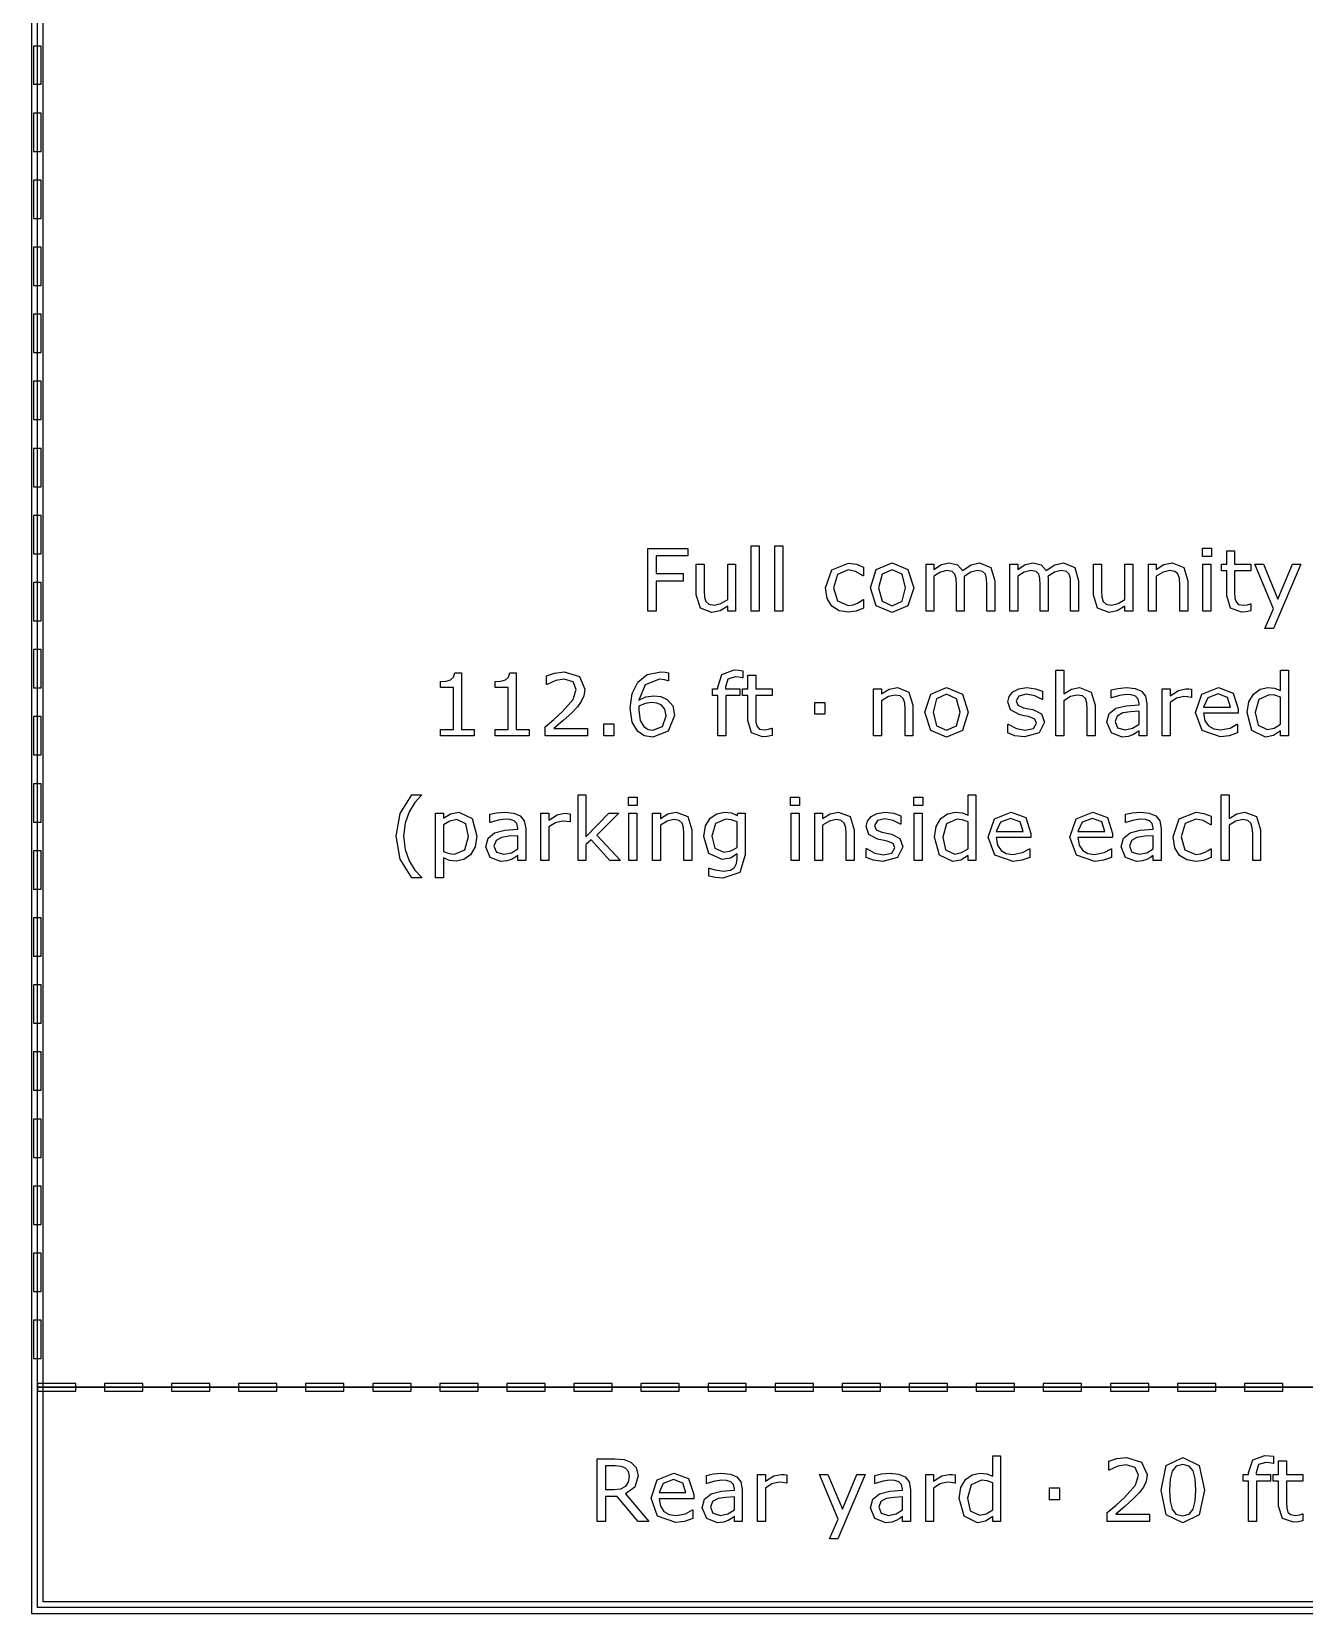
# Model space of a CAD drawing. Extents: x -3 to 198, y 3 to 612.
# Drawn here: x 11.48 to 46.63, y 33.94 to 77.63 of the extents above; entities that cross this region are included whole.
import ezdxf

# ---------------------------------------------------------------- set-up
doc = ezdxf.new("R2010")
doc.units = 0
doc.header["$MEASUREMENT"] = 0
doc.layers.add('Layer 1', color=7, linetype='Continuous')

msp = doc.modelspace()

# ---------------------------------------------------------------- linework, layer by layer
at = {"layer": 'Layer 1', "color": 7}
for points in [[(11.483006, 153.588892), (11.483006, 33.944671), (71.066891, 33.944671), (71.066891, 153.588892), (11.483006, 153.588892)], [(11.535715, 77.230344), (11.535715, 76.172012), (11.747589, 76.172012), (11.747589, 77.230344), (11.535715, 77.230344)], [(11.535715, 75.378263), (11.535715, 74.319931), (11.747589, 74.319931), (11.747589, 75.378263), (11.535715, 75.378263)], [(11.535715, 73.526182), (11.535715, 72.46785), (11.747589, 72.46785), (11.747589, 73.526182), (11.535715, 73.526182)], [(11.535715, 71.674101), (11.535715, 70.615769), (11.747589, 70.615769), (11.747589, 71.674101), (11.535715, 71.674101)], [(11.535715, 69.82202), (11.535715, 68.763688), (11.747589, 68.763688), (11.747589, 69.82202), (11.535715, 69.82202)], [(11.535715, 67.969939), (11.535715, 66.911607), (11.747589, 66.911607), (11.747589, 67.969939), (11.535715, 67.969939)], [(11.535715, 66.117858), (11.535715, 65.059526), (11.747589, 65.059526), (11.747589, 66.117858), (11.535715, 66.117858)], [(11.535715, 64.265777), (11.535715, 63.207445), (11.747589, 63.207445), (11.747589, 64.265777), (11.535715, 64.265777)], [(29.602419, 63.146591), (28.726893, 63.146591), (28.726893, 62.65825), (29.479171, 62.65825), (29.479171, 62.453622), (28.726893, 62.453622), (28.726893, 61.619947), (28.496674, 61.619947), (28.496674, 63.351246), (29.602419, 63.351246), (29.602419, 63.146591)], [(31.575552, 61.619947), (31.356962, 61.619947), (31.356962, 63.429139), (31.575552, 63.429139), (31.575552, 61.619947)], [(32.229001, 61.619947), (32.01041, 61.619947), (32.01041, 63.429139), (32.229001, 63.429139), (32.229001, 61.619947)], [(44.065471, 63.13614), (43.818974, 63.13614), (43.818974, 63.362861), (44.065471, 63.362861), (44.065471, 63.13614)], [(30.924429, 61.619947), (30.705839, 61.619947), (30.705839, 61.764118), (30.494225, 61.630424), (30.270983, 61.583911), (29.952396, 61.708318), (29.838451, 62.075744), (29.838451, 62.918706), (30.057042, 62.918706), (30.057042, 62.179223), (30.066355, 62.009466), (30.105886, 61.889689), (30.187277, 61.815289), (30.332618, 61.792005), (30.51749, 61.836191), (30.705849, 61.948982), (30.705849, 62.918679), (30.92444, 62.918679), (30.924429, 61.619947)], [(34.459094, 61.701333), (34.250968, 61.619947), (34.042842, 61.590869), (33.784717, 61.631562), (33.583568, 61.75716), (33.452179, 61.968773), (33.40567, 62.267593), (33.580078, 62.767549), (34.042842, 62.948921), (34.261432, 62.917541), (34.459094, 62.840812), (34.459094, 62.597793), (34.447479, 62.597793), (34.240517, 62.717543), (34.033552, 62.7594), (33.739383, 62.633829), (33.632415, 62.267593), (33.737058, 61.905988), (34.033552, 61.78039), (34.168426, 61.797853), (34.291677, 61.843176), (34.381204, 61.894346), (34.447479, 61.942024), (34.459094, 61.942024), (34.459094, 61.701333)], [(35.846215, 62.268731), (35.683436, 61.767611), (35.247417, 61.583911), (34.809071, 61.767611), (34.647453, 62.268731), (34.809071, 62.769878), (35.247417, 62.954742), (35.683436, 62.769878), (35.846215, 62.268731), (35.846215, 62.268731)], [(38.079799, 61.619947), (37.861208, 61.619947), (37.861208, 62.35943), (37.853059, 62.521064), (37.821666, 62.645471), (37.744927, 62.721036), (37.60075, 62.7467), (37.417042, 62.700186), (37.233332, 62.583929), (37.239152, 62.521143), (37.241534, 62.451373), (37.241534, 61.619947), (37.022943, 61.619947), (37.022943, 62.35943), (37.014794, 62.522228), (36.983401, 62.646635), (36.906662, 62.721036), (36.762482, 62.7467), (36.582262, 62.702515), (36.403202, 62.589723), (36.403202, 61.619947), (36.184612, 61.619947), (36.184612, 62.918706), (36.403202, 62.918706), (36.403202, 62.774534), (36.60668, 62.907064), (36.824106, 62.954742), (37.048512, 62.898941), (37.186876, 62.744292), (37.428721, 62.904762), (37.662427, 62.954742), (37.977524, 62.824514), (38.079844, 62.462908), (38.079799, 61.619947)], [(40.395932, 61.619947), (40.177341, 61.619947), (40.177341, 62.35943), (40.169192, 62.521064), (40.137799, 62.645471), (40.06106, 62.721036), (39.916883, 62.7467), (39.733173, 62.700186), (39.549465, 62.583929), (39.555285, 62.521143), (39.557667, 62.451373), (39.557667, 61.619947), (39.339076, 61.619947), (39.339076, 62.35943), (39.330927, 62.522228), (39.299534, 62.646635), (39.222795, 62.721036), (39.078618, 62.7467), (38.898397, 62.702515), (38.719338, 62.589723), (38.719338, 61.619947), (38.500748, 61.619947), (38.500748, 62.918706), (38.719338, 62.918706), (38.719338, 62.774534), (38.922813, 62.907064), (39.140242, 62.954742), (39.364648, 62.898941), (39.503009, 62.744292), (39.744857, 62.904762), (39.978563, 62.954742), (40.29366, 62.824514), (40.395977, 62.462908), (40.395932, 61.619947)], [(41.893514, 61.619947), (41.674923, 61.619947), (41.674923, 61.764118), (41.463307, 61.630424), (41.240065, 61.583911), (40.921481, 61.708318), (40.807536, 62.075744), (40.807536, 62.918706), (41.026126, 62.918706), (41.026126, 62.179223), (41.03544, 62.009466), (41.074971, 61.889689), (41.156362, 61.815289), (41.3017, 61.792005), (41.486572, 61.836191), (41.674934, 61.948982), (41.674934, 62.918679), (41.893525, 62.918679), (41.893514, 61.619947)], [(43.409699, 61.619947), (43.191108, 61.619947), (43.191108, 62.35943), (43.180657, 62.526858), (43.142288, 62.650127), (43.058571, 62.7222), (42.91672, 62.746541), (42.729522, 62.702356), (42.542324, 62.589564), (42.542324, 61.619947), (42.323734, 61.619947), (42.323734, 62.918706), (42.542324, 62.918706), (42.542324, 62.774534), (42.753938, 62.907064), (42.978344, 62.954742), (43.299254, 62.828007), (43.409712, 62.462908), (43.409699, 61.619947)], [(44.051527, 61.619947), (43.832936, 61.619947), (43.832936, 62.918706), (44.051527, 62.918706), (44.051527, 61.619947)], [(45.158434, 61.631589), (45.02356, 61.604866), (44.894499, 61.594282), (44.592192, 61.701253), (44.488708, 62.044259), (44.488708, 62.734926), (44.341044, 62.734926), (44.341044, 62.918626), (44.488708, 62.918626), (44.488708, 63.291847), (44.707301, 63.291847), (44.707301, 62.918626), (45.158434, 62.918626), (45.158434, 62.734926), (44.707301, 62.734926), (44.707301, 62.143081), (44.711958, 61.982637), (44.744515, 61.875666), (44.814277, 61.80706), (44.95148, 61.786158), (45.063099, 61.801239), (45.146816, 61.827989), (45.158431, 61.827989), (45.158434, 61.631589)], [(46.533929, 62.918732), (45.775838, 61.140946), (45.542132, 61.140946), (45.783977, 61.682759), (45.266569, 62.918732), (45.503762, 62.918732), (45.902573, 61.955994), (46.304875, 62.918732), (46.533929, 62.918732)], [(35.620648, 62.268731), (35.521818, 62.643142), (35.247417, 62.766385), (34.970689, 62.643142), (34.873021, 62.268731), (34.971853, 61.897839), (35.247417, 61.772267), (35.520654, 61.896674), (35.620648, 62.268731), (35.620648, 62.268731)], [(11.535715, 62.413696), (11.535715, 61.355364), (11.747589, 61.355364), (11.747589, 62.413696), (11.535715, 62.413696)], [(11.535715, 60.561615), (11.535715, 59.503283), (11.747589, 59.503283), (11.747589, 60.561615), (11.535715, 60.561615)], [(23.708019, 58.180368), (22.770868, 58.180368), (22.770868, 58.357109), (23.131311, 58.357109), (23.131311, 59.517491), (22.770868, 59.517491), (22.770868, 59.675632), (22.927835, 59.687274), (23.054571, 59.72331), (23.138287, 59.796573), (23.174332, 59.917488), (23.354553, 59.917488), (23.354553, 58.357136), (23.708019, 58.357136), (23.708019, 58.180368)], [(25.221878, 58.180368), (24.284727, 58.180368), (24.284727, 58.357109), (24.64517, 58.357109), (24.64517, 59.517491), (24.284727, 59.517491), (24.284727, 59.675632), (24.441694, 59.687274), (24.568431, 59.72331), (24.652146, 59.796573), (24.688191, 59.917488), (24.868412, 59.917488), (24.868412, 58.357136), (25.221878, 58.357136), (25.221878, 58.180368)], [(26.834569, 58.180368), (25.662549, 58.180368), (25.662549, 58.423387), (25.906719, 58.632673), (26.135775, 58.840794), (26.44157, 59.183799), (26.524123, 59.459362), (26.434593, 59.669812), (26.186934, 59.746541), (25.957879, 59.70934), (25.717196, 59.595384), (25.705568, 59.595384), (25.705568, 59.839568), (25.925322, 59.913969), (26.192747, 59.947703), (26.610162, 59.818639), (26.761315, 59.470977), (26.73573, 59.286113), (26.66248, 59.124506), (26.555509, 58.982637), (26.407845, 58.828014), (26.150884, 58.590816), (25.903225, 58.379202), (26.834562, 58.379202), (26.834569, 58.180368)], [(29.240231, 58.741972), (29.065824, 58.310596), (28.640271, 58.144332), (28.407726, 58.18386), (28.222854, 58.301282), (28.068213, 58.557081), (28.014728, 58.94078), (28.063562, 59.348899), (28.22169, 59.665155), (28.485628, 59.86981), (28.862349, 59.944211), (28.977458, 59.93839), (29.071639, 59.917488), (29.071639, 59.695423), (29.060024, 59.695423), (28.961194, 59.727967), (28.827482, 59.744371), (28.428668, 59.58742), (28.255424, 59.165358), (28.447271, 59.254866), (28.667026, 59.286272), (28.8612, 59.26537), (29.034444, 59.183984), (29.187923, 59.004914), (29.240245, 58.742157), (29.240231, 58.741972)], [(31.120348, 59.778), (31.108733, 59.778), (31.014552, 59.798902), (30.912232, 59.810543), (30.707593, 59.747758), (30.644807, 59.523365), (30.644807, 59.479179), (31.038967, 59.479179), (31.038967, 59.29548), (30.651784, 59.29548), (30.651784, 58.180368), (30.433191, 58.180368), (30.433191, 59.295427), (30.285527, 59.295427), (30.285527, 59.479127), (30.433191, 59.479127), (30.433191, 59.522148), (30.548301, 59.876768), (30.880839, 60.001175), (31.012226, 59.994296), (31.120358, 59.977892), (31.120348, 59.778)], [(31.933088, 58.192036), (31.798212, 58.165313), (31.669151, 58.15473), (31.366844, 58.261701), (31.263363, 58.604706), (31.263363, 59.295374), (31.115696, 59.295374), (31.115696, 59.479074), (31.263363, 59.479074), (31.263363, 59.852294), (31.481953, 59.852294), (31.481953, 59.479074), (31.933088, 59.479074), (31.933088, 59.295374), (31.481953, 59.295374), (31.481953, 58.703528), (31.48661, 58.543085), (31.519167, 58.436114), (31.588929, 58.367508), (31.726129, 58.346605), (31.837751, 58.361687), (31.921465, 58.388436), (31.933081, 58.388436), (31.933088, 58.192036)], [(40.853462, 58.180421), (40.634871, 58.180421), (40.634871, 58.919904), (40.624394, 59.087332), (40.586024, 59.210601), (40.502307, 59.282674), (40.360457, 59.307015), (40.173259, 59.26283), (39.986061, 59.150038), (39.986061, 58.180368), (39.76747, 58.180368), (39.76747, 59.98956), (39.986061, 59.98956), (39.986061, 59.334955), (40.197677, 59.467485), (40.422081, 59.515163), (40.742991, 59.388428), (40.853449, 59.023329), (40.853462, 58.180421)], [(46.192665, 58.180421), (45.974074, 58.180421), (45.974074, 58.316469), (45.777574, 58.189734), (45.555496, 58.144385), (45.185752, 58.323428), (45.049714, 58.819918), (45.096222, 59.114081), (45.224122, 59.333844), (45.40783, 59.468702), (45.62642, 59.515216), (45.807805, 59.493255), (45.974074, 59.426977), (45.974074, 59.989745), (46.192665, 59.989745), (46.192665, 58.180421)], [(35.823543, 58.180421), (35.604953, 58.180421), (35.604953, 58.919904), (35.594502, 59.087332), (35.556132, 59.210601), (35.472415, 59.282674), (35.330564, 59.307015), (35.143367, 59.26283), (34.956169, 59.150038), (34.956169, 58.180368), (34.737578, 58.180368), (34.737578, 59.479127), (34.956169, 59.479127), (34.956169, 59.334955), (35.167782, 59.467485), (35.392188, 59.515163), (35.713098, 59.388428), (35.823557, 59.023329), (35.823543, 58.180421)], [(37.351354, 58.829205), (37.188575, 58.328085), (36.752555, 58.144385), (36.31421, 58.328085), (36.152592, 58.829205), (36.31421, 59.330352), (36.752555, 59.515216), (37.188575, 59.330352), (37.351354, 58.829205), (37.351354, 58.829205)], [(39.454712, 58.554806), (39.307048, 58.262971), (38.905909, 58.149015), (38.64081, 58.182749), (38.439661, 58.258314), (38.439661, 58.503662), (38.451276, 58.503662), (38.681495, 58.379255), (38.924504, 58.333906), (39.150069, 58.380419), (39.23146, 58.526919), (39.187277, 58.643177), (39.017521, 58.710619), (38.895434, 58.73496), (38.759396, 58.765176), (38.516387, 58.897732), (38.445463, 59.114002), (38.47802, 59.265158), (38.579175, 59.391894), (38.74428, 59.477936), (38.969848, 59.51048), (39.204718, 59.481428), (39.403542, 59.412822), (39.403542, 59.179116), (39.391927, 59.179116), (39.188449, 59.282594), (38.953581, 59.325616), (38.751268, 59.279102), (38.668715, 59.14308), (38.718711, 59.022139), (38.876842, 58.955887), (39.011716, 58.927974), (39.137289, 58.902309), (39.37216, 58.782559), (39.454712, 58.554647), (39.454712, 58.554806)], [(42.283607, 58.180421), (42.066178, 58.180421), (42.066178, 58.318771), (41.987113, 58.262971), (41.89177, 58.20717), (41.766197, 58.162985), (41.599927, 58.144464), (41.302271, 58.260722), (41.180188, 58.557214), (41.242973, 58.795576), (41.424358, 58.939748), (41.709224, 59.010682), (42.066178, 59.038596), (42.066178, 59.072304), (42.039434, 59.195547), (41.96502, 59.272302), (41.853401, 59.308338), (41.717363, 59.317599), (41.525513, 59.294315), (41.306923, 59.229201), (41.295308, 59.229201), (41.295308, 59.451266), (41.48018, 59.489631), (41.718537, 59.510533), (41.956895, 59.487249), (42.133628, 59.410494), (42.245251, 59.272143), (42.28362, 59.061694), (42.283607, 58.180421)], [(43.514924, 59.240817), (43.503308, 59.240817), (43.407966, 59.257221), (43.299833, 59.263042), (43.104494, 59.217692), (42.923112, 59.102599), (42.923112, 58.180368), (42.704522, 58.180368), (42.704522, 59.479127), (42.923112, 59.479127), (42.923112, 59.287277), (43.152167, 59.434941), (43.355642, 59.479127), (43.438197, 59.475687), (43.514934, 59.465368), (43.514924, 59.240817)], [(44.807867, 58.807139), (43.850949, 58.807139), (43.886993, 58.597827), (43.985826, 58.452492), (44.128841, 58.368778), (44.312549, 58.340864), (44.578812, 58.393199), (44.770661, 58.497841), (44.782276, 58.497841), (44.782276, 58.259478), (44.556709, 58.181585), (44.314864, 58.150179), (43.810246, 58.324592), (43.628861, 58.822246), (43.802105, 59.328023), (44.260217, 59.515216), (44.664844, 59.361731), (44.807856, 58.925725), (44.807867, 58.807139)], [(29.0042, 58.732711), (28.971645, 58.911781), (28.867, 59.035024), (28.748403, 59.083866), (28.612365, 59.095508), (28.428655, 59.072224), (28.254247, 59.000126), (28.250755, 58.950146), (28.249696, 58.890853), (28.286905, 58.600155), (28.39155, 58.432727), (28.506659, 58.357162), (28.642697, 58.333879), (28.907796, 58.436193), (29.0043, 58.732685), (29.0042, 58.732711)], [(33.391137, 58.774569), (33.113248, 58.774569), (33.113248, 59.10363), (33.391137, 59.10363), (33.391137, 58.774569)], [(37.125789, 58.829205), (37.026957, 59.203616), (36.752555, 59.326859), (36.475828, 59.203616), (36.37816, 58.829205), (36.476992, 58.458312), (36.752555, 58.332741), (37.025795, 58.457148), (37.125789, 58.829205), (37.125789, 58.829205)], [(44.595089, 58.974567), (44.507885, 59.240817), (44.248599, 59.335008), (43.968384, 59.23153), (43.850949, 58.974567), (44.595089, 58.974567)], [(45.974074, 58.500169), (45.974074, 59.245473), (45.815944, 59.30011), (45.663629, 59.315191), (45.377598, 59.187292), (45.275279, 58.824522), (45.354344, 58.472203), (45.607817, 58.352453), (45.796177, 58.393146), (45.974074, 58.500117), (45.974074, 58.500169)], [(11.535715, 58.709534), (11.535715, 57.651202), (11.747589, 57.651202), (11.747589, 58.709534), (11.535715, 58.709534)], [(42.066178, 58.500169), (42.066178, 58.861775), (41.830146, 58.844313), (41.616205, 58.810578), (41.463889, 58.726864), (41.405753, 58.572242), (41.473192, 58.403623), (41.678993, 58.347823), (41.889445, 58.392008), (42.066178, 58.500143), (42.066178, 58.500169)], [(27.561267, 58.180368), (27.283378, 58.180368), (27.283378, 58.511732), (27.561267, 58.511732), (27.561267, 58.180368)], [(11.535715, 56.857453), (11.535715, 55.799121), (11.747589, 55.799121), (11.747589, 56.857453), (11.535715, 56.857453)], [(22.248808, 54.261761), (21.982545, 54.261761), (21.662798, 54.776825), (21.548851, 55.405871), (21.662798, 56.034891), (21.982545, 56.549981), (22.248808, 56.549981), (22.248808, 56.538339), (22.068587, 56.34186), (21.910457, 56.083733), (21.79651, 55.768641), (21.75349, 55.405871), (21.795348, 55.041937), (21.910457, 54.72801), (22.069749, 54.469882), (22.248808, 54.273377), (22.248808, 54.261761)], [(27.743814, 54.740789), (27.45546, 54.740789), (26.934563, 55.309351), (26.792712, 55.174493), (26.792712, 54.740789), (26.574119, 54.740789), (26.574119, 56.549981), (26.792712, 56.549981), (26.792712, 55.389573), (27.424068, 56.039548), (27.699631, 56.039548), (27.096181, 55.439579), (27.743814, 54.740789)], [(28.208903, 56.256982), (27.962404, 56.256982), (27.962404, 56.483703), (28.208903, 56.483703), (28.208903, 56.256982)], [(32.690029, 56.256982), (32.443533, 56.256982), (32.443533, 56.483703), (32.690029, 56.483703), (32.690029, 56.256982)], [(36.090989, 56.256982), (35.844493, 56.256982), (35.844493, 56.483703), (36.090989, 56.483703), (36.090989, 56.256982)], [(37.562999, 54.740789), (37.344409, 54.740789), (37.344409, 54.876838), (37.147908, 54.750102), (36.925831, 54.704753), (36.556084, 54.883796), (36.420046, 55.380286), (36.466557, 55.674449), (36.594454, 55.894212), (36.778164, 56.02907), (36.996755, 56.075584), (37.17814, 56.053623), (37.344409, 55.987345), (37.344409, 56.550113), (37.562999, 56.550113), (37.562999, 54.740789)], [(45.424136, 54.740789), (45.205545, 54.740789), (45.205545, 55.480272), (45.195094, 55.6477), (45.156725, 55.770969), (45.073011, 55.843042), (44.931157, 55.867383), (44.743959, 55.823198), (44.556761, 55.710406), (44.556761, 54.740789), (44.338171, 54.740789), (44.338171, 56.549981), (44.556761, 56.549981), (44.556761, 55.895376), (44.768378, 56.027906), (44.992781, 56.075584), (45.313691, 55.948849), (45.424149, 55.58375), (45.424136, 54.740789)], [(23.777782, 55.405871), (23.732436, 55.116338), (23.604537, 54.895438), (23.423153, 54.761718), (23.203399, 54.715204), (23.01969, 54.737429), (22.853421, 54.806035), (22.853421, 54.261894), (22.63483, 54.261894), (22.63483, 56.03968), (22.853421, 56.03968), (22.853421, 55.903631), (23.048758, 56.025736), (23.281302, 56.075716), (23.646395, 55.897837), (23.777782, 55.406004), (23.777782, 55.405871)], [(25.127698, 54.740789), (24.91027, 54.740789), (24.91027, 54.879139), (24.831205, 54.823339), (24.735862, 54.767538), (24.610289, 54.723353), (24.44402, 54.704832), (24.146364, 54.82109), (24.024278, 55.117582), (24.087065, 55.355944), (24.268449, 55.500116), (24.553315, 55.57105), (24.91027, 55.598964), (24.91027, 55.632672), (24.883527, 55.755915), (24.809113, 55.83267), (24.697492, 55.868706), (24.561454, 55.877967), (24.369606, 55.854683), (24.151015, 55.78957), (24.139389, 55.78957), (24.139389, 56.011634), (24.324261, 56.049999), (24.562618, 56.070901), (24.800976, 56.047617), (24.977709, 55.970862), (25.08933, 55.832511), (25.127699, 55.622062), (25.127698, 54.740789)], [(26.359017, 55.801185), (26.347388, 55.801185), (26.252045, 55.817589), (26.143913, 55.82341), (25.948576, 55.77806), (25.767192, 55.662967), (25.767192, 54.740789), (25.548601, 54.740789), (25.548601, 56.039548), (25.767192, 56.039548), (25.767192, 55.847698), (25.996247, 55.995362), (26.199723, 56.039548), (26.282276, 56.036108), (26.359015, 56.025789), (26.359017, 55.801185)], [(28.194959, 54.740789), (27.976369, 54.740789), (27.976369, 56.039548), (28.194959, 56.039548), (28.194959, 54.740789)], [(29.71347, 54.740789), (29.494879, 54.740789), (29.494879, 55.480272), (29.484402, 55.6477), (29.446032, 55.770969), (29.362315, 55.843042), (29.220464, 55.867383), (29.033267, 55.823198), (28.846069, 55.710406), (28.846069, 54.740789), (28.627478, 54.740789), (28.627478, 56.039548), (28.846069, 56.039548), (28.846069, 55.895376), (29.057682, 56.027906), (29.282089, 56.075584), (29.602999, 55.948849), (29.713457, 55.58375), (29.71347, 54.740789)], [(31.187795, 54.888453), (31.037806, 54.403604), (30.576206, 54.248956), (30.373893, 54.264037), (30.180882, 54.304756), (30.180882, 54.527985), (30.192497, 54.527985), (30.362254, 54.476815), (30.594796, 54.445435), (30.779668, 54.472184), (30.893616, 54.546585), (30.95175, 54.655884), (30.969186, 54.798891), (30.969186, 54.917504), (30.779663, 54.798891), (30.550608, 54.760527), (30.180864, 54.927955), (30.044826, 55.402352), (30.091334, 55.690695), (30.220395, 55.901144), (30.404106, 56.029044), (30.619209, 56.075557), (30.807568, 56.052274), (30.969186, 55.983694), (30.98313, 56.039495), (31.187766, 56.039495), (31.187795, 54.888453)], [(32.676085, 54.740789), (32.457495, 54.740789), (32.457495, 56.039548), (32.676085, 56.039548), (32.676085, 54.740789)], [(34.194596, 54.740789), (33.976005, 54.740789), (33.976005, 55.480272), (33.965554, 55.6477), (33.927184, 55.770969), (33.843468, 55.843042), (33.701617, 55.867383), (33.514419, 55.823198), (33.327221, 55.710406), (33.327221, 54.740789), (33.108631, 54.740789), (33.108631, 56.039548), (33.327221, 56.039548), (33.327221, 55.895376), (33.538837, 56.027906), (33.763241, 56.075584), (34.084151, 55.948849), (34.194609, 55.58375), (34.194596, 54.740789)], [(35.54335, 55.115174), (35.395684, 54.823339), (34.994547, 54.709383), (34.729448, 54.743117), (34.528296, 54.818682), (34.528296, 55.06403), (34.539911, 55.06403), (34.770127, 54.939623), (35.013136, 54.894274), (35.238704, 54.940787), (35.320095, 55.087287), (35.275912, 55.203545), (35.106153, 55.270987), (34.984069, 55.295329), (34.848031, 55.325544), (34.605022, 55.4581), (34.534098, 55.67437), (34.566652, 55.825526), (34.66781, 55.952262), (34.832916, 56.038304), (35.058483, 56.070848), (35.293351, 56.041797), (35.492177, 55.97319), (35.492177, 55.739484), (35.480562, 55.739484), (35.277087, 55.842962), (35.042219, 55.885984), (34.839906, 55.83947), (34.757353, 55.703448), (34.807349, 55.582507), (34.96548, 55.516255), (35.100353, 55.488342), (35.225927, 55.462677), (35.460797, 55.342927), (35.54335, 55.115015), (35.54335, 55.115174)], [(36.077046, 54.740789), (35.858455, 54.740789), (35.858455, 56.039548), (36.077046, 56.039548), (36.077046, 54.740789)], [(39.080346, 55.367507), (38.123428, 55.367507), (38.159473, 55.158195), (38.258305, 55.01286), (38.40132, 54.929146), (38.585028, 54.901232), (38.851291, 54.953567), (39.04314, 55.058209), (39.054755, 55.058209), (39.054755, 54.819846), (38.829188, 54.741953), (38.587343, 54.710547), (38.082722, 54.88496), (37.90134, 55.382614), (38.074584, 55.888391), (38.532696, 56.075584), (38.93732, 55.922099), (39.080335, 55.486093), (39.080346, 55.367507)], [(41.336019, 55.367507), (40.379102, 55.367507), (40.415146, 55.158195), (40.513978, 55.01286), (40.656993, 54.929146), (40.840701, 54.901232), (41.106964, 54.953567), (41.298813, 55.058209), (41.310429, 55.058209), (41.310429, 54.819846), (41.084861, 54.741953), (40.843016, 54.710547), (40.338398, 54.88496), (40.157013, 55.382614), (40.330257, 55.888391), (40.788369, 56.075584), (41.192996, 55.922099), (41.336008, 55.486093), (41.336019, 55.367507)], [(42.676635, 54.740789), (42.459206, 54.740789), (42.459206, 54.879139), (42.38014, 54.823339), (42.284798, 54.767538), (42.159224, 54.723353), (41.992955, 54.704832), (41.695299, 54.82109), (41.573215, 55.117582), (41.636001, 55.355944), (41.817385, 55.500116), (42.102251, 55.57105), (42.459206, 55.598964), (42.459206, 55.632672), (42.432464, 55.755915), (42.35805, 55.83267), (42.246428, 55.868706), (42.11039, 55.877967), (41.918541, 55.854683), (41.69995, 55.78957), (41.688335, 55.78957), (41.688335, 56.011634), (41.873207, 56.049999), (42.111565, 56.070901), (42.34992, 56.047617), (42.526653, 55.970862), (42.638275, 55.832511), (42.676645, 55.622062), (42.676635, 54.740789)], [(44.057943, 54.822175), (43.849817, 54.740789), (43.641691, 54.711711), (43.383566, 54.752404), (43.182417, 54.878002), (43.05103, 55.089615), (43.004522, 55.388435), (43.178927, 55.888391), (43.641691, 56.069763), (43.860281, 56.038383), (44.057943, 55.961654), (44.057943, 55.718635), (44.046328, 55.718635), (43.839363, 55.838385), (43.632398, 55.880242), (43.338232, 55.754671), (43.231261, 55.388435), (43.335907, 55.02683), (43.632398, 54.901232), (43.767275, 54.918695), (43.890523, 54.964018), (43.980053, 55.015188), (44.046328, 55.062866), (44.057943, 55.062866), (44.057943, 54.822175)], [(23.552215, 55.40005), (23.471987, 55.751179), (23.225491, 55.867463), (23.035968, 55.82677), (22.853421, 55.719799), (22.853421, 54.983808), (23.012714, 54.926817), (23.16503, 54.911736), (23.449896, 55.034979), (23.552215, 55.400077), (23.552215, 55.40005)], [(30.969205, 55.097738), (30.969205, 55.805841), (30.806425, 55.861642), (30.657597, 55.879104), (30.373893, 55.75819), (30.270412, 55.407062), (30.347152, 55.075672), (30.601786, 54.962906), (30.792471, 54.998943), (30.969205, 55.097764), (30.969205, 55.097738)], [(37.344409, 55.060538), (37.344409, 55.805841), (37.186278, 55.860478), (37.033963, 55.875559), (36.747933, 55.74766), (36.645613, 55.38489), (36.724679, 55.032571), (36.978152, 54.912821), (37.166511, 54.953514), (37.344409, 55.060485), (37.344409, 55.060538)], [(38.867568, 55.534935), (38.780364, 55.801185), (38.521078, 55.895376), (38.240864, 55.791898), (38.123428, 55.534935), (38.867568, 55.534935)], [(41.123241, 55.534935), (41.036037, 55.801185), (40.776751, 55.895376), (40.496537, 55.791898), (40.379102, 55.534935), (41.123241, 55.534935)], [(24.91027, 55.060538), (24.91027, 55.422143), (24.674238, 55.404681), (24.460298, 55.370946), (24.307982, 55.287232), (24.249846, 55.13261), (24.317284, 54.963991), (24.523085, 54.908191), (24.733537, 54.952376), (24.91027, 55.060511), (24.91027, 55.060538)], [(42.459206, 55.060538), (42.459206, 55.422143), (42.223174, 55.404681), (42.009235, 55.370946), (41.856917, 55.287232), (41.798783, 55.13261), (41.86622, 54.963991), (42.07202, 54.908191), (42.282472, 54.952376), (42.459206, 55.060511), (42.459206, 55.060538)], [(11.535715, 55.005372), (11.535715, 53.94704), (11.747589, 53.94704), (11.747589, 55.005372), (11.535715, 55.005372)], [(11.535715, 53.153291), (11.535715, 52.094959), (11.747589, 52.094959), (11.747589, 53.153291), (11.535715, 53.153291)], [(11.535715, 51.30121), (11.535715, 50.242878), (11.747589, 50.242878), (11.747589, 51.30121), (11.535715, 51.30121)], [(11.535715, 49.449129), (11.535715, 48.390797), (11.747589, 48.390797), (11.747589, 49.449129), (11.535715, 49.449129)], [(11.535715, 47.597048), (11.535715, 46.538716), (11.747589, 46.538716), (11.747589, 47.597048), (11.535715, 47.597048)], [(11.535715, 45.744967), (11.535715, 44.686635), (11.747589, 44.686635), (11.747589, 45.744967), (11.535715, 45.744967)], [(11.535715, 43.892886), (11.535715, 42.834554), (11.747589, 42.834554), (11.747589, 43.892886), (11.535715, 43.892886)], [(11.535715, 42.040805), (11.535715, 40.982473), (11.747589, 40.982473), (11.747589, 42.040805), (11.535715, 42.040805)], [(11.641652, 40.294663), (11.641652, 40.082785), (12.699984, 40.082785), (12.699984, 40.294663), (11.641652, 40.294663)], [(11.641652, 40.188724), (70.908244, 40.188724), (70.908244, 34.103315), (11.641652, 34.103315), (11.641652, 40.188724)], [(13.493733, 40.294663), (13.493733, 40.082785), (14.552065, 40.082785), (14.552065, 40.294663), (13.493733, 40.294663)], [(15.345814, 40.294663), (15.345814, 40.082785), (16.404146, 40.082785), (16.404146, 40.294663), (15.345814, 40.294663)], [(17.197895, 40.294663), (17.197895, 40.082785), (18.256227, 40.082785), (18.256227, 40.294663), (17.197895, 40.294663)], [(19.049976, 40.294663), (19.049976, 40.082785), (20.108308, 40.082785), (20.108308, 40.294663), (19.049976, 40.294663)], [(20.902057, 40.294663), (20.902057, 40.082785), (21.960389, 40.082785), (21.960389, 40.294663), (20.902057, 40.294663)], [(22.754138, 40.294663), (22.754138, 40.082785), (23.81247, 40.082785), (23.81247, 40.294663), (22.754138, 40.294663)], [(24.606219, 40.294663), (24.606219, 40.082785), (25.664551, 40.082785), (25.664551, 40.294663), (24.606219, 40.294663)], [(26.4583, 40.294663), (26.4583, 40.082785), (27.516632, 40.082785), (27.516632, 40.294663), (26.4583, 40.294663)], [(28.310381, 40.294663), (28.310381, 40.082785), (29.368713, 40.082785), (29.368713, 40.294663), (28.310381, 40.294663)], [(30.162462, 40.294663), (30.162462, 40.082785), (31.220794, 40.082785), (31.220794, 40.294663), (30.162462, 40.294663)], [(32.014543, 40.294663), (32.014543, 40.082785), (33.072875, 40.082785), (33.072875, 40.294663), (32.014543, 40.294663)], [(33.866624, 40.294663), (33.866624, 40.082785), (34.924956, 40.082785), (34.924956, 40.294663), (33.866624, 40.294663)], [(35.718705, 40.294663), (35.718705, 40.082785), (36.777037, 40.082785), (36.777037, 40.294663), (35.718705, 40.294663)], [(37.570786, 40.294663), (37.570786, 40.082785), (38.629118, 40.082785), (38.629118, 40.294663), (37.570786, 40.294663)], [(39.422867, 40.294663), (39.422867, 40.082785), (40.481199, 40.082785), (40.481199, 40.294663), (39.422867, 40.294663)], [(41.274948, 40.294663), (41.274948, 40.082785), (42.33328, 40.082785), (42.33328, 40.294663), (41.274948, 40.294663)], [(43.127029, 40.294663), (43.127029, 40.082785), (44.185361, 40.082785), (44.185361, 40.294663), (43.127029, 40.294663)], [(44.97911, 40.294663), (44.97911, 40.082785), (46.037442, 40.082785), (46.037442, 40.294663), (44.97911, 40.294663)], [(28.532718, 36.484562), (28.233901, 36.484562), (27.654866, 37.172901), (27.330469, 37.172901), (27.330469, 36.484562), (27.10025, 36.484562), (27.10025, 38.215861), (27.585103, 38.215861), (27.846715, 38.194959), (28.035074, 38.12286), (28.181577, 37.972868), (28.235062, 37.744982), (28.140884, 37.431028), (27.881595, 37.241508), (28.532718, 36.484562)], [(27.994379, 37.728658), (27.967638, 37.86005), (27.881595, 37.957734), (27.762998, 38.004247), (27.601381, 38.01827), (27.330469, 38.01827), (27.330469, 37.36483), (27.563011, 37.36483), (27.753698, 37.38335), (27.892062, 37.455423), (27.968799, 37.56705), (27.994384, 37.728658), (27.994379, 37.728658)], [(38.244904, 36.484562), (38.026313, 36.484562), (38.026313, 36.620611), (37.829813, 36.493875), (37.607735, 36.448526), (37.237991, 36.627569), (37.101953, 37.124059), (37.148461, 37.418222), (37.276361, 37.637985), (37.460069, 37.772843), (37.678659, 37.819357), (37.860044, 37.797396), (38.026313, 37.731118), (38.026313, 38.293886), (38.244904, 38.293886), (38.244904, 36.484562)], [(42.359765, 36.484562), (41.187744, 36.484562), (41.187744, 36.727581), (41.431915, 36.936867), (41.660969, 37.144988), (41.966766, 37.487993), (42.049319, 37.763556), (41.959789, 37.974006), (41.712129, 38.050735), (41.483074, 38.013534), (41.242391, 37.899578), (41.230776, 37.899578), (41.230776, 38.143762), (41.450528, 38.218163), (41.717955, 38.251897), (42.135369, 38.122833), (42.286523, 37.775171), (42.260938, 37.590307), (42.187688, 37.4287), (42.080717, 37.286831), (41.933051, 37.132208), (41.67609, 36.89501), (41.428433, 36.683396), (42.35977, 36.683396), (42.359765, 36.484562)], [(43.871298, 37.35078), (43.724796, 36.665934), (43.272497, 36.448526), (42.816713, 36.669426), (42.673698, 37.348452), (42.819039, 38.029806), (43.272497, 38.250733), (43.727122, 38.026314), (43.871298, 37.35078), (43.871298, 37.35078)], [(43.565504, 36.822911), (43.620151, 37.043838), (43.635259, 37.35078), (43.620151, 37.657749), (43.56434, 37.87865), (43.45272, 38.013534), (43.272497, 38.058884), (43.091115, 38.013534), (42.978331, 37.876348), (42.923684, 37.651929), (42.90974, 37.348452), (42.92252, 37.045002), (42.977167, 36.826403), (43.085302, 36.688026), (43.272497, 36.640375), (43.453882, 36.685724), (43.565504, 36.822911), (43.565504, 36.822911)], [(45.779317, 38.082141), (45.767702, 38.082141), (45.673521, 38.103043), (45.571202, 38.114684), (45.366565, 38.051899), (45.303777, 37.827506), (45.303777, 37.783321), (45.69794, 37.783321), (45.69794, 37.599621), (45.310754, 37.599621), (45.310754, 36.484562), (45.092164, 36.484562), (45.092164, 37.599621), (44.944497, 37.599621), (44.944497, 37.783321), (45.092164, 37.783321), (45.092164, 37.826342), (45.207271, 38.180962), (45.539809, 38.305369), (45.671196, 38.29849), (45.779328, 38.282086), (45.779317, 38.082141)], [(46.592058, 36.496177), (46.457184, 36.469454), (46.328121, 36.458871), (46.025814, 36.565842), (45.922333, 36.908847), (45.922333, 37.599515), (45.774669, 37.599515), (45.774669, 37.783215), (45.922333, 37.783215), (45.922333, 38.156436), (46.140923, 38.156436), (46.140923, 37.783215), (46.592058, 37.783215), (46.592058, 37.599515), (46.140923, 37.599515), (46.140923, 37.007669), (46.14558, 36.847226), (46.178137, 36.740255), (46.247899, 36.671649), (46.385099, 36.650747), (46.496721, 36.665828), (46.580438, 36.692577), (46.592053, 36.692577), (46.592058, 36.496177)], [(29.767524, 37.11128), (28.81061, 37.11128), (28.846654, 36.901968), (28.945483, 36.756633), (29.088498, 36.672919), (29.272206, 36.645005), (29.538469, 36.69734), (29.730319, 36.801982), (29.741934, 36.801982), (29.741934, 36.563619), (29.516369, 36.485726), (29.274521, 36.45432), (28.769903, 36.628733), (28.588519, 37.126387), (28.761762, 37.632164), (29.219874, 37.819357), (29.624501, 37.665872), (29.767514, 37.229866), (29.767524, 37.11128)], [(29.554749, 37.278708), (29.467545, 37.544958), (29.208257, 37.639149), (28.928042, 37.535671), (28.81061, 37.278708), (29.554749, 37.278708)], [(31.10814, 36.484562), (30.890711, 36.484562), (30.890711, 36.622912), (30.811645, 36.567112), (30.716303, 36.511311), (30.590729, 36.467126), (30.42446, 36.448605), (30.126804, 36.564863), (30.00472, 36.861355), (30.067506, 37.099717), (30.248891, 37.243889), (30.533757, 37.314823), (30.890711, 37.342737), (30.890711, 37.376445), (30.863969, 37.499688), (30.789555, 37.576443), (30.677933, 37.612479), (30.541895, 37.62174), (30.350046, 37.598456), (30.131456, 37.533343), (30.11984, 37.533343), (30.11984, 37.755407), (30.304712, 37.793772), (30.54307, 37.814674), (30.781427, 37.79139), (30.958158, 37.714635), (31.069781, 37.576284), (31.10815, 37.365835), (31.10814, 36.484562)], [(32.339459, 37.544958), (32.327817, 37.544958), (32.232475, 37.561362), (32.124342, 37.567183), (31.929006, 37.521833), (31.747621, 37.40674), (31.747621, 36.484562), (31.529031, 36.484562), (31.529031, 37.783321), (31.747621, 37.783321), (31.747621, 37.591471), (31.976676, 37.739135), (32.180153, 37.783321), (32.262706, 37.779881), (32.339446, 37.769562), (32.339459, 37.544958)], [(34.505603, 37.783321), (33.747509, 36.005534), (33.513803, 36.005534), (33.75565, 36.547348), (33.238239, 37.783321), (33.475433, 37.783321), (33.874247, 36.820582), (34.276548, 37.783321), (34.505603, 37.783321)], [(35.754363, 36.484562), (35.536934, 36.484562), (35.536934, 36.622912), (35.457868, 36.567112), (35.362526, 36.511311), (35.236952, 36.467126), (35.070683, 36.448605), (34.773027, 36.564863), (34.650943, 36.861355), (34.713729, 37.099717), (34.895114, 37.243889), (35.17998, 37.314823), (35.536934, 37.342737), (35.536934, 37.376445), (35.51019, 37.499688), (35.435776, 37.576443), (35.324156, 37.612479), (35.188118, 37.62174), (34.996269, 37.598456), (34.777679, 37.533343), (34.766037, 37.533343), (34.766037, 37.755407), (34.950909, 37.793772), (35.189266, 37.814674), (35.427624, 37.79139), (35.604358, 37.714635), (35.71598, 37.576284), (35.75435, 37.365835), (35.754363, 36.484562)], [(36.985679, 37.544958), (36.974064, 37.544958), (36.878722, 37.561362), (36.770589, 37.567183), (36.57525, 37.521833), (36.393868, 37.40674), (36.393868, 36.484562), (36.175277, 36.484562), (36.175277, 37.783321), (36.393868, 37.783321), (36.393868, 37.591471), (36.622923, 37.739135), (36.826398, 37.783321), (36.908953, 37.779881), (36.98569, 37.769562), (36.985679, 37.544958)], [(38.026313, 36.804311), (38.026313, 37.549614), (37.868183, 37.604251), (37.715867, 37.619332), (37.42984, 37.491433), (37.32752, 37.128663), (37.406583, 36.776344), (37.660056, 36.656594), (37.848418, 36.697287), (38.026313, 36.804258), (38.026313, 36.804311)], [(30.890711, 36.804311), (30.890711, 37.165916), (30.654679, 37.148454), (30.44074, 37.114719), (30.288422, 37.031005), (30.230288, 36.876383), (30.297725, 36.707764), (30.503525, 36.651964), (30.713977, 36.696149), (30.890711, 36.804284), (30.890711, 36.804311)], [(35.536934, 36.804311), (35.536934, 37.165916), (35.300902, 37.148454), (35.08696, 37.114719), (34.934645, 37.031005), (34.876508, 36.876383), (34.943948, 36.707764), (35.149748, 36.651964), (35.3602, 36.696149), (35.536934, 36.804284), (35.536934, 36.804311)], [(39.869221, 37.07871), (39.591332, 37.07871), (39.591332, 37.407771), (39.869221, 37.407771), (39.869221, 37.07871)]]:
    msp.add_lwpolyline(points, dxfattribs=at)
for points in [[(11.800298, 153.271604), (70.749597, 153.271604), (70.749597, 34.261959), (11.800298, 34.261959), (11.800298, 153.271604)], [(11.641652, 78.288676), (70.908244, 78.288676), (70.908244, 40.188724), (11.641652, 40.188724), (11.641652, 78.288676)]]:
    msp.add_lwpolyline(points, close=True, dxfattribs=at)

doc.saveas('drawing.dxf')
